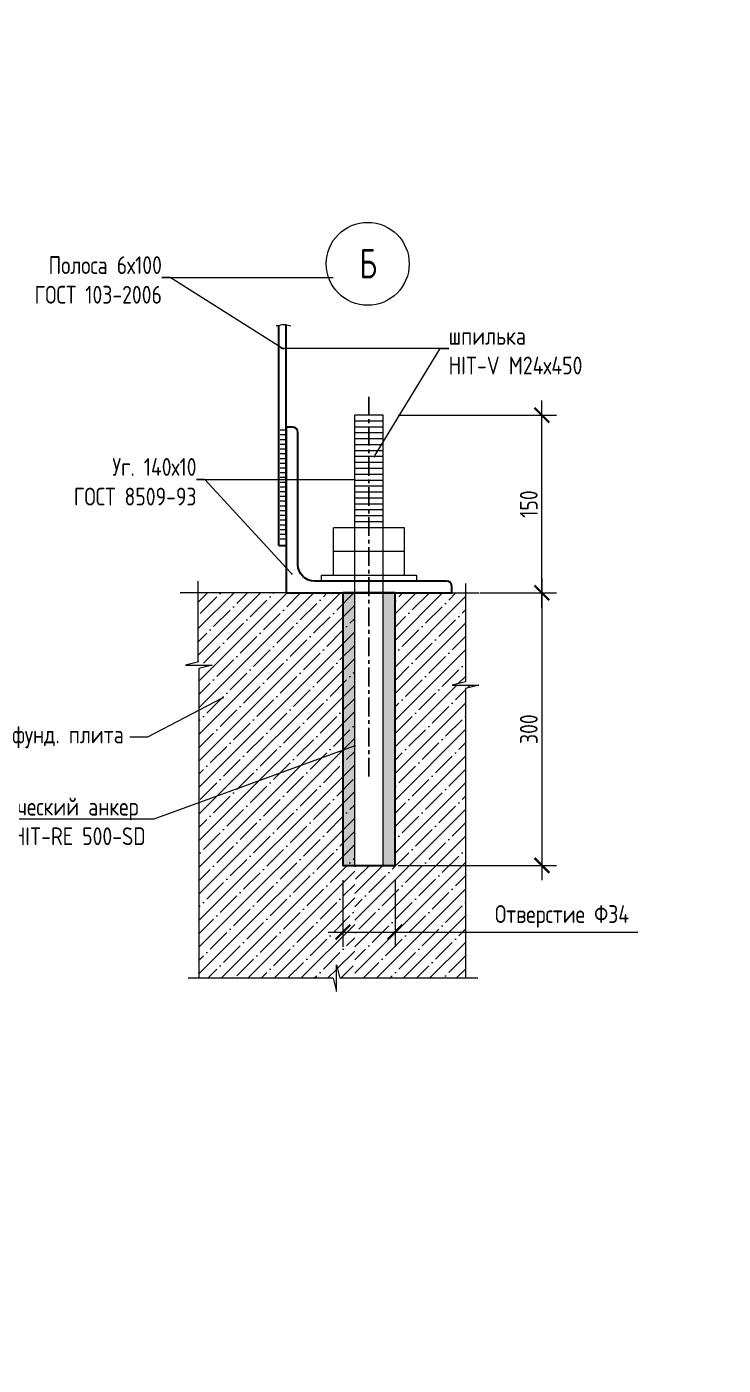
# Model space of a CAD drawing. Header units: millimetres. Extents: x 20530103 to 31271019, y 32092698 to 33532929.
# Drawn here: x 26284837 to 26296587, y 32992275 to 33014871 of the extents above; entities that cross this region are included whole.
import ezdxf
from ezdxf import colors
from ezdxf.entities.mleader import LeaderData, LeaderLine
from ezdxf.enums import TextEntityAlignment as Align
from ezdxf.math import Vec2, Vec3

# ---------------------------------------------------------------- set-up
doc = ezdxf.new("R2010")
doc.units = ezdxf.units.MM
doc.linetypes.add('осевая', pattern=[50.800000000000004, 31.75, -6.35, 6.35, -6.35])
doc.styles.add('GOST 2.304', font='GOST.TTF')
doc.dimstyles.new('м5', dxfattribs={"dimscale": 100, "dimtxt": 3, "dimasz": 2.5, "dimexe": 2.5, "dimexo": 2.5, "dimgap": 0.7, "dimtad": 1, "dimdec": 0, "dimlfac": 0.05, "dimtxsty": 'GOST 2.304', "dimblk": 'ARCHTICK', "dimcen": 2.5, "dimdle": 2.5, "dimclrd": 7, "dimclre": 7, "dimclrt": 256, "dimadec": 1, "dimazin": 0, "dimtfac": 1, "dimtdec": 0, "dimtmove": 0, "dimatfit": 3, "dimldrblk": 'NONE', "dimfxl": 1, "dimlwd": 20, "dimlwe": 20, "dimarcsym": 0})

# ---------------------------------------------------------------- blocks, each defined once
blk = doc.blocks.new('_None')
blk = doc.blocks.new('_Dot')
at = {"color": 0, "linetype": 'ByBlock', "lineweight": -2}
blk.add_line((-0.5, 0), (-1, 0), dxfattribs=at)
at = {"color": 0, "linetype": 'ByBlock', "const_width": 0.5}
blk.add_lwpolyline([(-0.25, 0, 1), (0.25, 0, 1)], format="xyb", close=True, dxfattribs=at)
blk = doc.blocks.new('_ArchTick')
at = {"color": 0, "linetype": 'ByBlock', "const_width": 0.15}
blk.add_lwpolyline([(-0.5, -0.5), (0.5, 0.5)], dxfattribs=at)
blk = doc.blocks.new('*D416')
at = {"color": 7, "linetype": 'Continuous', "lineweight": 20, "transparency": 16777216}
for p, q in [((26293526.89950261, 33005063.28624951), (26293526.89950261, 33008563.28624951)), ((26291100.23228453, 33008313.28624951), (26293776.89950261, 33008313.28624951)), ((26292488.29352792, 33005313.28624951), (26293776.89950261, 33005313.28624951))]:
    blk.add_line(p, q, dxfattribs=at)
at = {"color": 7, "linetype": 'Continuous', "lineweight": 20, "transparency": 16777216, "xscale": 250, "yscale": 250, "zscale": 250}
for p, rotation in [((26293526.89950261, 33008313.28624951), 90), ((26293526.89950261, 33005313.28624951), 270)]:
    blk.add_blockref('_ArchTick', p, dxfattribs=dict(at, rotation=rotation))
at = {"color": 7, "linetype": 'Continuous', "lineweight": 20, "transparency": 16777216, "insert": (26293306.8995026, 33006813.28624952), "char_height": 300, "attachment_point": 5, "rotation": 90, "style": 'GOST 2.304'}
blk.add_mtext('150', dxfattribs=at)
blk = doc.blocks.new('*D420')
at = {"color": 7, "linetype": 'Continuous', "lineweight": 20, "transparency": 16777216}
for p, q in [((26290170.24764636, 33000463.28624951), (26290170.24764636, 32999337.85354804)), ((26291050.24764636, 33000463.28624951), (26291050.24764636, 32999337.85354804)), ((26289920.24764636, 32999587.85354804), (26291050.24764636, 32999587.85354804)), ((26291050.24764636, 32999587.85354804), (26295148.72454415, 32999587.85354804))]:
    blk.add_line(p, q, dxfattribs=at)
at = {"color": 7, "linetype": 'Continuous', "lineweight": 20, "transparency": 16777216, "xscale": 250, "yscale": 250, "zscale": 250, "rotation": 180}
blk.add_blockref('_ArchTick', (26290170.24764636, 32999587.85354804), dxfattribs=at)
at = {"color": 7, "linetype": 'Continuous', "lineweight": 20, "transparency": 16777216, "xscale": 250, "yscale": 250, "zscale": 250}
blk.add_blockref('_ArchTick', (26291050.24764636, 32999587.85354804), dxfattribs=at)
at = {"color": 7, "linetype": 'Continuous', "lineweight": 20, "transparency": 16777216, "insert": (26293867.90311558, 32999850.60354804), "char_height": 300, "attachment_point": 5, "style": 'GOST 2.304'}
blk.add_mtext('Отверстие Ф34', dxfattribs=at)
blk = doc.blocks.new('*D373')
at = {"color": 7, "linetype": 'Continuous', "lineweight": 20, "transparency": 16777216}
for p, q in [((26293526.89950261, 33005563.28624951), (26293526.89950261, 33000463.28624951)), ((26293265.31812629, 33005313.28624951), (26293776.89950261, 33005313.28624951)), ((26291100.24764636, 33000713.28624951), (26293776.89950261, 33000713.28624951))]:
    blk.add_line(p, q, dxfattribs=at)
at = {"color": 7, "linetype": 'Continuous', "lineweight": 20, "transparency": 16777216, "xscale": 250, "yscale": 250, "zscale": 250}
for p, rotation in [((26293526.89950261, 33005313.28624951), 90), ((26293526.89950261, 33000713.28624951), 270)]:
    blk.add_blockref('_ArchTick', p, dxfattribs=dict(at, rotation=rotation))
at = {"color": 7, "linetype": 'Continuous', "lineweight": 20, "transparency": 16777216, "insert": (26293306.8995026, 33003013.28624952), "char_height": 300, "attachment_point": 5, "rotation": 90, "style": 'GOST 2.304'}
blk.add_mtext('300', dxfattribs=at)

msp = doc.modelspace()

# ---------------------------------------------------------------- hatches: boundary and pattern name
at = {"linetype": 'Continuous', "lineweight": 15}
h = msp.add_hatch(dxfattribs=at)
h.set_pattern_fill('ANSI35', scale=50)
h.set_pattern_definition([(45, (26256894.14581395, 33002610.66730998), (-224.5064030267288, 224.5064030267288), []), (45, (26257118.65231395, 33002610.66730998), (-224.5064030267288, 224.5064030267288), [396.875, -79.375, 0, -79.375])])
h.paths.add_polyline_path([(26287725.39101415, 33005313.28624951), (26289210.23228453, 33005313.28624951), (26290370.23228453, 33005313.28624951), (26290370.23228453, 32998808.3920939), (26290115.79050493, 32998808.3920939), (26290059.67719459, 32999033.3920939), (26290059.67719459, 32998583.3920939), (26290003.56388424, 32998808.3920939), (26287740.39101415, 32998808.3920939), (26287740.39101415, 33004036.42080863), (26287965.39101415, 33004092.53411897), (26287515.39101415, 33004092.53411897), (26287725.39101415, 33004144.90654196)])
edge = h.paths.add_edge_path(flags=16)
edge.add_arc((26288147.13747104, 33003544.17959574), 7.500000000171203, 27.64163112777307, 207.6416311277731)
edge.add_arc((26288147.13747104, 33003544.17959574), 7.500000000171203, 207.6416311277731, 387.6416311277731)
at = {"linetype": 'Continuous', "lineweight": 20}
h = msp.add_hatch(dxfattribs=at)
h.set_pattern_fill('AR-CONC')
h.set_pattern_definition([(49.99999999999999, (25449173.15442355, 33453574.65916517), (182.184668996004, -15.93908553890309), [19.05, -209.55]), (355, (25449173.15442355, 33453574.65916517), (-35.24342142496934, 191.0568452390351), [15.24, -167.64058417]), (100.4514447, (25449188.33643055, 33453573.33091167), (146.9412470903533, 175.1177519121951), [16.19000879999999, -178.0902445999999]), (46.18420000000002, (25449173.15442355, 33453625.45916517), (271.0790408921299, -42.04232793272715), [28.57499999999994, -314.324999999999]), (96.63555760999992, (25449195.74432355, 33453621.95566517), (237.404134051503, 247.4261245977215), [24.28502314, -267.13560816]), (351.1841511700001, (25449173.15442355, 33453625.45916517), (237.404134064977, 247.4261245855326), [22.85996707, -251.45973192]), (21, (25449198.55442355, 33453612.75916517), (151.6143912691325, -102.2651981870876), [19.05, -209.55]), (326.0000000000001, (25449198.55442355, 33453612.75916517), (61.80202834764707, 184.1879661223193), [15.24, -167.64]), (71.45144499999999, (25449211.18895615, 33453604.23706527), (213.4164192787161, 81.92276888590524), [16.1900088, -178.0899376]), (37.50000000000001, (25449173.15442355, 33453574.65916517), (3.088603250591817, 84.55503887315311), [0, -165.608, 0, -170.18, 0, -168.275]), (7.499999999999999, (25449173.15442355, 33453574.65916517), (66.81966251030575, 100.1805748181195), [0, -97.02799999999999, 0, -161.798, 0, -64.135]), (327.5, (25449116.51242355, 33453574.65916517), (135.5905951668714, -5.728743992673444), [0, -63.5, 0, -198.12, 0, -262.89]), (317.5, (25449091.11242355, 33453574.65916517), (148.129181386018, 25.42649103333303), [0, -82.55, 0, -131.572, 0, -186.69])])
edge = h.paths.add_edge_path()
edge.add_line((26290170.24764636, 33000713.28624951), (26290370.24764636, 33000713.28624951))
edge.add_line((26290370.24764636, 33000713.28624951), (26290370.24764636, 33005313.28624951))
edge.add_line((26290370.24764636, 33005313.28624951), (26290170.24764636, 33005313.28624951))
edge.add_line((26290170.24764636, 33005313.28624951), (26290170.24764636, 33002634.43510677))
edge.add_arc((26290170.24764636, 33002626.93510677), 7.500000000116415, -90, 90, ccw=False)
edge.add_line((26290170.24764636, 33002619.43510677), (26290170.24764636, 33000713.28624951))
edge = h.paths.add_edge_path()
edge.add_line((26290850.24764636, 33000713.28624951), (26291050.24764636, 33000713.28624951))
edge.add_line((26291050.24764636, 33000713.28624951), (26291050.24764636, 33002652.7571573))
edge.add_arc((26291050.24764636, 33002660.2571573), 7.5, 90, 270, ccw=False)
edge.add_line((26291050.24764636, 33002667.7571573), (26291050.24764636, 33005313.28624951))
edge.add_line((26291050.24764636, 33005313.28624951), (26290850.24764636, 33005313.28624951))
edge.add_line((26290850.24764636, 33005313.28624951), (26290850.24764636, 33000713.28624951))
at = {"linetype": 'Continuous', "lineweight": 15}
h = msp.add_hatch(dxfattribs=at)
h.set_pattern_fill('ANSI35', scale=50)
h.set_pattern_definition([(45, (26254801.08457056, 33002835.66730998), (-224.5064030267288, 224.5064030267288), []), (45, (26255025.59107056, 33002835.66730998), (-224.5064030267288, 224.5064030267288), [396.875, -79.375, 0, -79.375])])
h.paths.add_polyline_path([(26291050.24764636, 33000713.28624951), (26290370.23228453, 33000713.28624951), (26290370.23228453, 32998808.3920939), (26292238.29352792, 32998808.3920939), (26292238.29352792, 33003699.98153909), (26292463.29352792, 33003756.09484943), (26292013.29352792, 33003756.09484943), (26292238.29352792, 33003812.20815977), (26292238.29352792, 33005313.28624951), (26291050.24764636, 33005313.28624951)])

# ---------------------------------------------------------------- linework, layer by layer
at = {"color": 7, "linetype": 'Continuous', "lineweight": 30}
for p, q in [((26289210.23228453, 33006313.28624951), (26289210.23228453, 33009837.84867109)), ((26289090.23228453, 33006113.28624951), (26289090.23228453, 33009825.74443119)), ((26289090.23228453, 33006113.28624951), (26289210.23228453, 33006113.28624951))]:
    msp.add_line(p, q, dxfattribs=at)
at = {"color": 7, "linetype": 'осевая', "ltscale": 10}
msp.add_line((26290610.23228453, 33002211.50680363), (26290610.23228453, 33008664.19581585), dxfattribs=at)
at = {"color": 7, "linetype": 'Continuous', "lineweight": 20}
for p, q in [((26290370.23228453, 33000713.28624951), (26290370.23228453, 33008313.28624951)), ((26290850.23228453, 33008313.28624951), (26290370.23228453, 33008313.28624951)), ((26290850.23228453, 33000713.28624951), (26290850.23228453, 33008313.28624951)), ((26289210.23228453, 33008059.4186535), (26289110.23228453, 33008059.4186535)), ((26290850.23228453, 33008213.28624951), (26290370.23228453, 33008213.28624951)), ((26290850.23228453, 33008113.28624951), (26290370.23228453, 33008113.28624951)), ((26289210.23228453, 33007979.4186535), (26289110.23228453, 33007979.4186535)), ((26289210.23228453, 33007899.4186535), (26289110.23228453, 33007899.4186535)), ((26289210.23228453, 33007819.4186535), (26289110.23228453, 33007819.4186535)), ((26290850.23228453, 33008013.28624951), (26290370.23228453, 33008013.28624951)), ((26290850.23228453, 33007913.28624951), (26290370.23228453, 33007913.28624951)), ((26290850.23228453, 33007813.28624951), (26290370.23228453, 33007813.28624951)), ((26289210.23228453, 33007739.4186535), (26289110.23228453, 33007739.4186535)), ((26289210.23228453, 33007659.4186535), (26289110.23228453, 33007659.4186535)), ((26289210.23228453, 33007579.4186535), (26289110.23228453, 33007579.4186535)), ((26290850.23228453, 33007713.28624951), (26290370.23228453, 33007713.28624951)), ((26290850.23228453, 33007613.28624951), (26290370.23228453, 33007613.28624951)), ((26289210.23228453, 33007499.4186535), (26289110.23228453, 33007499.4186535)), ((26289210.23228453, 33007419.4186535), (26289110.23228453, 33007419.4186535)), ((26290850.23228453, 33007513.28624951), (26290370.23228453, 33007513.28624951)), ((26290850.23228453, 33007413.28624951), (26290370.23228453, 33007413.28624951)), ((26289210.23228453, 33007339.4186535), (26289110.23228453, 33007339.4186535)), ((26289210.23228453, 33007259.4186535), (26289110.23228453, 33007259.4186535)), ((26289210.23228453, 33007179.4186535), (26289110.23228453, 33007179.4186535)), ((26290850.23228453, 33007313.28624951), (26290370.23228453, 33007313.28624951)), ((26290850.23228453, 33007213.28624951), (26290370.23228453, 33007213.28624951)), ((26289210.23228453, 33007099.4186535), (26289110.23228453, 33007099.4186535)), ((26289210.23228453, 33007019.4186535), (26289110.23228453, 33007019.4186535)), ((26289210.23228453, 33006939.4186535), (26289110.23228453, 33006939.4186535)), ((26290850.23228453, 33007113.28624951), (26290370.23228453, 33007113.28624951)), ((26290850.23228453, 33007013.28624951), (26290370.23228453, 33007013.28624951)), ((26290850.23228453, 33006913.28624951), (26290370.23228453, 33006913.28624951)), ((26289210.23228453, 33006859.4186535), (26289110.23228453, 33006859.4186535)), ((26289210.23228453, 33006779.4186535), (26289110.23228453, 33006779.4186535)), ((26289210.23228453, 33006699.4186535), (26289110.23228453, 33006699.4186535)), ((26290850.23228453, 33006813.28624951), (26290370.23228453, 33006813.28624951)), ((26290850.23228453, 33006713.28624951), (26290370.23228453, 33006713.28624951)), ((26289210.23228453, 33006619.4186535), (26289110.23228453, 33006619.4186535)), ((26289210.23228453, 33006539.4186535), (26289110.23228453, 33006539.4186535)), ((26289210.23228453, 33006459.4186535), (26289110.23228453, 33006459.4186535)), ((26290850.23228453, 33006613.28624951), (26290370.23228453, 33006613.28624951)), ((26290850.23228453, 33006513.28624951), (26290370.23228453, 33006513.28624951)), ((26289210.23228453, 33006379.4186535), (26289110.23228453, 33006379.4186535)), ((26289210.23228453, 33006299.4186535), (26289110.23228453, 33006299.4186535)), ((26289210.23228453, 33006219.4186535), (26289110.23228453, 33006219.4186535)), ((26291210.23228453, 33006413.28624951), (26290010.23228453, 33006413.28624951)), ((26290010.23228453, 33006013.28624951), (26290010.23228453, 33006413.28624951)), ((26290850.23228453, 33006413.28624951), (26290370.23228453, 33006413.28624951)), ((26291210.23228453, 33006013.28624951), (26291210.23228453, 33006413.28624951)), ((26291210.23228453, 33006013.28624951), (26290010.23228453, 33006013.28624951)), ((26290010.23228453, 33005613.28624951), (26290010.23228453, 33006013.28624951)), ((26291210.23228453, 33005613.28624951), (26291210.23228453, 33006013.28624951)), ((26289210.23228453, 33005313.28624951), (26287422.46802059, 33005313.28624951)), ((26287725.39101415, 33005513.93179682), (26287725.39101415, 33004148.64742931)), ((26290850.23228453, 33005513.28624951), (26290370.23228453, 33005513.28624951)), ((26290850.23228453, 33005313.28624951), (26290370.23228453, 33005313.28624951)), ((26290710.23228453, 33005313.28624951), (26292467.46708432, 33005313.28624951)), ((26292238.29352792, 33005473.79323723), (26292238.29352792, 33003812.20815977)), ((26287740.39101415, 33004036.42080863), (26287740.39101415, 32998808.3920939)), ((26292238.29352792, 33003699.98153909), (26292238.29352792, 32998808.3920939)), ((26290003.56388424, 32998808.3920939), (26287558.06863854, 32998808.3920939)), ((26292449.05912995, 32998808.3920939), (26290115.79050493, 32998808.3920939))]:
    msp.add_line(p, q, dxfattribs=at)
at = {"color": 7, "lineweight": 30}
msp.add_lwpolyline([(26289210.23228453, 33008113.28624951), (26289210.23228453, 33005313.28624951), (26292010.23228453, 33005313.28624951), (26292010.23228453, 33005421.28624951, 0.414213562373095), (26291918.23228453, 33005513.28624951), (26289690.23228453, 33005513.28624951, -0.414213562373095), (26289410.23228453, 33005793.28624951), (26289410.23228453, 33008021.28624951, 0.414213562373095), (26289318.23228453, 33008113.28624951), (26289210.23228453, 33008113.28624951)], format="xyb", dxfattribs=at)
at = {"color": 7, "linetype": 'Continuous', "lineweight": 20}
msp.add_lwpolyline([(26291410.23228453, 33005613.28624951), (26291410.23228453, 33005513.28624951), (26289810.23228453, 33005513.28624951), (26289810.23228453, 33005613.28624951)], close=True, dxfattribs=at)
at = {"color": 251, "linetype": 'Continuous', "lineweight": 30}
msp.add_lwpolyline([(26291050.24764636, 33000713.28624951), (26291050.24764636, 33005313.28624951), (26290170.24764636, 33005313.28624951), (26290170.24764636, 33000713.28624951)], close=True, dxfattribs=at)
at = {"color": 7, "linetype": 'ByBlock', "lineweight": 20, "ltscale": 100}
for points in [[(26287740.39101415, 33004148.64742931), (26287515.39101415, 33004092.53411897), (26287965.39101415, 33004092.53411897), (26287740.39101415, 33004036.42080863)], [(26292238.29352792, 33003812.20815977), (26292013.29352792, 33003756.09484943), (26292463.29352792, 33003756.09484943), (26292238.29352792, 33003699.98153909)], [(26290003.56388424, 32998808.3920939), (26290059.67719459, 32998583.3920939), (26290059.67719459, 32999033.3920939), (26290115.79050493, 32998808.3920939)]]:
    msp.add_lwpolyline(points, dxfattribs=at)
at = {"color": 7, "linetype": 'Continuous', "lineweight": 20}
msp.add_circle((26290588.94267429, 33010868.9912844), 700, dxfattribs=at)
msp.add_spline([(26289289.87021654, 33009815.40590415), (26289204.96365142, 33009838.73005961), (26289138.20370547, 33009838.73005961), (26289064.96264632, 33009821.23694301), (26289041.62914547, 33009821.23694301)], degree=3, dxfattribs=at)

# ---------------------------------------------------------------- texts
at = {"color": 0, "lineweight": 20, "style": 'GOST 2.304', "width": 0.9}
msp.add_text('Б', height=500, dxfattribs=at).set_placement((26290599.23750103, 33010873.43453294), align=Align.MIDDLE_CENTER)

# ---------------------------------------------------------------- dimensions: what is measured, and where the dimension line sits
at = {"color": 7, "linetype": 'Continuous', "lineweight": 20}
for base, p1, p2, text, picture, middle in [((26293526.89950261, 33008313.28624951), (26292238.29352792, 33005313.28624951), (26290850.23228453, 33008313.28624951), '150', '*D416', (26293306.8995026, 33006813.28624952)), ((26293526.89950261, 33000713.28624951), (26293015.31812629, 33005313.28624951), (26290850.24764636, 33000713.28624951), '300', '*D373', (26293306.8995026, 33003013.28624952))]:
    dim = msp.add_linear_dim(base=base, p1=p1, p2=p2, angle=90, text=text, dimstyle='м5', override={"dimclrt": 7}, dxfattribs=at)
    dim.commit()
    dim.dimension.update_dxf_attribs({"geometry": picture, "text_midpoint": middle})
dim = msp.add_linear_dim(base=(26291050.24764636, 32999587.85354804), p1=(26290170.24764636, 33000713.28624951), p2=(26291050.24764636, 33000713.28624951), text='Отверстие Ф34', dimstyle='м5', override={"dimclrt": 7}, dxfattribs=at)
dim.commit()
dim.dimension.update_dxf_attribs({"geometry": '*D420', "text_midpoint": (26293867.90311558, 32999587.85354804), "dimtype": 160})

# ---------------------------------------------------------------- leaders
ml = msp.add_multileader_mtext('Standard', dxfattribs=at)
ml.set_content('{\\C0;Опорная юбка ёмкости}', color=84, style='GOST 2.304')
ml.set_leader_properties(linetype='Continuous', lineweight=20)
ml.set_arrow_properties(name='NONE')
ml.build(insert=Vec2(0, 0))
ml.multileader.update_dxf_attribs({"text_left_attachment_type": 6, "text_right_attachment_type": 6, "dogleg_length": 3, "arrow_head_size": 30, "scale": 100})
ctx = ml.context
ctx.base_point, ctx.scale, ctx.char_height, ctx.arrow_head_size, ctx.landing_gap_size, ctx.plane_origin = Vec3(26406631.77766521, 33014508.66112224), 100, 300, 30, 0, Vec3(26419639.1544691, 33017685.93246732)
ctx.left_attachment, ctx.right_attachment, ctx.text_align_type = 6, 6, 1
notes = []
notes.append((ctx, [(1, (1, 1, 0), (26406331.77766521, 33014508.66112224), (1, 0), 300, [(0, [(26404718.63332411, 33011728.85017421)], 0, [])])]))
ctx.mtext.insert, ctx.mtext.width, ctx.mtext.alignment, ctx.mtext.flow_direction = Vec3(26407799.52766521, 33014868.66112224), 2823.818146156147, 2, 5
ml = msp.add_multileader_mtext('Standard', dxfattribs=at)
ml.set_content('{\\C0;Опорная юбка ёмкости}', color=84, style='GOST 2.304')
ml.set_leader_properties(linetype='Continuous', lineweight=20)
ml.set_arrow_properties(name='NONE')
ml.build(insert=Vec2(0, 0))
ml.multileader.update_dxf_attribs({"text_left_attachment_type": 6, "text_right_attachment_type": 6, "dogleg_length": 3, "arrow_head_size": 30, "scale": 100})
ctx = ml.context
ctx.base_point, ctx.scale, ctx.char_height, ctx.arrow_head_size, ctx.landing_gap_size, ctx.plane_origin = Vec3(26217673.5249015, 33014341.81402034), 100, 300, 30, 0, Vec3(26230680.9017054, 33017519.08536542)
ctx.left_attachment, ctx.right_attachment, ctx.text_align_type = 6, 6, 1
notes.append((ctx, [(1, (1, 1, 0), (26217373.5249015, 33014341.81402034), (1, 0), 300, [(0, [(26215760.3805604, 33011562.00307231)], 0, [])])]))
ctx.mtext.insert, ctx.mtext.width, ctx.mtext.alignment, ctx.mtext.flow_direction = Vec3(26218841.2749015, 33014701.81402034), 2823.818146156147, 2, 5
ml = msp.add_multileader_mtext('Standard', dxfattribs=at)
ml.set_content('{\\C7;Полоса 6х100 \\PГОСТ 103-2006}', color=84, style='GOST 2.304')
ml.set_leader_properties(linetype='Continuous', lineweight=20)
ml.set_arrow_properties(name='DOT')
ml.build(insert=Vec2(0, 0))
ml.multileader.update_dxf_attribs({"text_left_attachment_type": 6, "text_right_attachment_type": 6, "dogleg_length": 3, "arrow_head_size": 30, "scale": 100})
ctx = ml.context
ctx.base_point, ctx.scale, ctx.char_height, ctx.arrow_head_size, ctx.landing_gap_size, ctx.plane_origin = Vec3(26284866.49320542, 33010637.01613634), 100, 300, 30, 0, Vec3(26280848.73759961, 33008762.80447061)
ctx.left_attachment, ctx.right_attachment, ctx.text_align_type = 6, 6, 2
notes.append((ctx, [(1, (1, 1, 0), (26287258.1443557, 33010637.01613634), (-1, 0), 141.6511502820067, [(0, [(26289162.45711582, 33009436.6186957)], 0, [])])]))
ctx.mtext.insert, ctx.mtext.alignment, ctx.mtext.flow_direction = Vec3(26287116.49320542, 33010997.01613634), 3, 5
ml = msp.add_multileader_mtext('Standard', dxfattribs=at)
ml.set_content('{\\C256;шпилька \\PHIT-V М24х450}', color=84, style='GOST 2.304')
ml.set_leader_properties(linetype='Continuous', lineweight=20)
ml.set_arrow_properties(name='DOT')
ml.build(insert=Vec2(0, 0))
ml.multileader.update_dxf_attribs({"text_left_attachment_type": 6, "text_right_attachment_type": 6, "dogleg_length": 1.416511502820067, "arrow_head_size": 30, "scale": 100})
ctx = ml.context
ctx.base_point, ctx.scale, ctx.char_height, ctx.arrow_head_size, ctx.landing_gap_size, ctx.plane_origin = Vec3(26291955.36219829, 33009441.65715751), 100, 300, 30, 0, Vec3(26287448.42285409, 33013255.02512208)
ctx.left_attachment, ctx.right_attachment = 6, 6
notes.append((ctx, [(0, (1, 1, 0), (26291813.71104801, 33009441.65715751), (1, 0), 141.6511502820067, [(0, [(26290701.26363209, 33007613.28624951)], 0, [])])]))
ctx.mtext.insert, ctx.mtext.flow_direction = Vec3(26291955.36219829, 33009801.65715751), 5
ml = msp.add_multileader_mtext('Standard', dxfattribs=at)
ml.set_content('{\\C7;Уг. 140х10 \\PГОСТ 8509-93}', color=84, style='GOST 2.304')
ml.set_leader_properties(linetype='Continuous', lineweight=20)
ml.set_arrow_properties(name='DOT')
ml.build(insert=Vec2(0, 0))
ml.multileader.update_dxf_attribs({"text_left_attachment_type": 6, "text_right_attachment_type": 6, "dogleg_length": 3, "arrow_head_size": 30, "scale": 100})
ctx = ml.context
ctx.base_point, ctx.scale, ctx.char_height, ctx.arrow_head_size, ctx.landing_gap_size, ctx.plane_origin = Vec3(26285600.45212211, 33007229.24059062), 100, 300, 30, 0, Vec3(26281745.03415914, 33009210.003501)
ctx.left_attachment, ctx.right_attachment, ctx.text_align_type = 6, 6, 2
notes.append((ctx, [(1, (1, 1, 0), (26287842.10327239, 33007229.24059062), (-1, 0), 141.6511502820067, [(0, [(26289307.48952051, 33005635.0074692)], 0, [])])]))
ctx.mtext.insert, ctx.mtext.alignment, ctx.mtext.flow_direction = Vec3(26287700.45212211, 33007589.24059062), 3, 5
ml = msp.add_multileader_mtext('Standard', dxfattribs=at)
ml.set_content('а\\P"лягушка"\\Pшаг не более 800х800', color=7, style='GOST 2.304')
ml.set_leader_properties(linetype='Continuous', lineweight=20)
ml.set_arrow_properties(name='NONE')
ml.build(insert=Vec2(0, 0))
ml.multileader.update_dxf_attribs({"text_left_attachment_type": 6, "text_right_attachment_type": 6, "dogleg_length": 3, "arrow_head_size": 30, "scale": 100})
ctx = ml.context
ctx.base_point, ctx.scale, ctx.char_height, ctx.arrow_head_size, ctx.landing_gap_size, ctx.plane_origin = Vec3(26348428.22258449, 33006002.10494713), 100, 300, 30, 0, Vec3(26353409.9882785, 33005580.42973007)
ctx.left_attachment, ctx.right_attachment, ctx.text_align_type = 6, 6, 1
notes.append((ctx, [(0, (1, 1, 0), (26348290.22258449, 33006002.10494713), (1, 0), 137.9999999962747, [(0, [(26348200.13683229, 33006002.10494714)], 0, [])])]))
ctx.mtext.insert, ctx.mtext.width, ctx.mtext.alignment, ctx.mtext.flow_direction = Vec3(26349539.41649681, 33006362.10494713), 2835.083475447726, 2, 5
ml = msp.add_multileader_mtext('Standard', dxfattribs=at)
ml.set_content('б\\Pхомут \\Pшаг 400', color=7, style='GOST 2.304')
ml.set_leader_properties(linetype='Continuous', lineweight=20)
ml.set_arrow_properties(name='NONE')
ml.build(insert=Vec2(0, 0))
ml.multileader.update_dxf_attribs({"text_left_attachment_type": 6, "text_right_attachment_type": 6, "dogleg_length": 3, "arrow_head_size": 30, "scale": 100})
ctx = ml.context
ctx.base_point, ctx.scale, ctx.char_height, ctx.arrow_head_size, ctx.landing_gap_size, ctx.plane_origin = Vec3(26407072.46203594, 33003607.35494243), 100, 300, 30, 0, Vec3(26412054.22772995, 33003185.67972536)
ctx.left_attachment, ctx.right_attachment, ctx.text_align_type = 6, 6, 1
notes.append((ctx, [(0, (1, 1, 0), (26406934.46203595, 33003607.35494243), (1, 0), 137.9999999962747, [(0, [(26406844.37628374, 33003607.35494243)], 0, [])])]))
ctx.mtext.insert, ctx.mtext.width, ctx.mtext.alignment, ctx.mtext.flow_direction = Vec3(26407667.189958, 33003967.35494243), 2835.083475447726, 2, 5
ml = msp.add_multileader_mtext('Standard', dxfattribs=at)
ml.set_content('б\\Pхомут \\Pшаг 400', color=7, style='GOST 2.304')
ml.set_leader_properties(linetype='Continuous', lineweight=20)
ml.set_arrow_properties(name='NONE')
ml.build(insert=Vec2(0, 0))
ml.multileader.update_dxf_attribs({"text_left_attachment_type": 6, "text_right_attachment_type": 6, "dogleg_length": 3, "arrow_head_size": 30, "scale": 100})
ctx = ml.context
ctx.base_point, ctx.scale, ctx.char_height, ctx.arrow_head_size, ctx.landing_gap_size, ctx.plane_origin = Vec3(26218114.20927224, 33003440.50784053), 100, 300, 30, 0, Vec3(26223095.97496625, 33003018.83262346)
ctx.left_attachment, ctx.right_attachment, ctx.text_align_type = 6, 6, 1
notes.append((ctx, [(0, (1, 1, 0), (26217976.20927224, 33003440.50784053), (1, 0), 137.9999999962747, [(0, [(26217886.12352004, 33003440.50784053)], 0, [])])]))
ctx.mtext.insert, ctx.mtext.width, ctx.mtext.alignment, ctx.mtext.flow_direction = Vec3(26218708.9371943, 33003800.50784053), 2835.083475447726, 2, 5
ml = msp.add_multileader_mtext('Standard', dxfattribs=at)
ml.set_content('{\\C7;фунд. плита}', color=84, style='GOST 2.304')
ml.set_leader_properties(linetype='Continuous', lineweight=20)
ml.set_arrow_properties(name='DOT')
ml.build(insert=Vec2(0, 0))
ml.multileader.update_dxf_attribs({"text_left_attachment_type": 2, "text_right_attachment_type": 2, "dogleg_length": 3, "arrow_head_size": 30, "scale": 100})
ctx = ml.context
ctx.base_point, ctx.scale, ctx.char_height, ctx.arrow_head_size, ctx.landing_gap_size, ctx.plane_origin = Vec3(26284539.88938956, 33002876.83943399), 100, 300, 30, 100, Vec3(26276977.45229391, 33006785.25651388)
ctx.left_attachment, ctx.right_attachment, ctx.text_align_type = 2, 2, 2
notes.append((ctx, [(1, (1, 1, 0), (26286872.88938956, 33002876.83943399), (-1, 0), 300, [(0, [(26288147.13747104, 33003544.17959574)], 0, [])])]))
ctx.mtext.insert, ctx.mtext.alignment, ctx.mtext.flow_direction = Vec3(26286472.88938956, 33003073.65923914), 3, 5
ml = msp.add_multileader_mtext('Standard', dxfattribs=at)
ml.set_content('{\\C256;Химический анкер\\PHILTI HIT-RE 500-SD}', color=7, style='GOST 2.304')
ml.set_leader_properties(linetype='Continuous', lineweight=20)
ml.set_arrow_properties(name='DOT')
ml.build(insert=Vec2(0, 0))
ml.multileader.update_dxf_attribs({"text_left_attachment_type": 6, "text_right_attachment_type": 6, "dogleg_length": 3, "arrow_head_size": 30, "scale": 100})
ctx = ml.context
ctx.base_point, ctx.scale, ctx.char_height, ctx.arrow_head_size, ctx.landing_gap_size, ctx.plane_origin = Vec3(26283860.18157429, 33001495.17049259), 100, 300, 30, 0, Vec3(26279079.74920071, 33001895.00329655)
ctx.left_attachment, ctx.right_attachment, ctx.text_align_type = 6, 6, 1
notes.append((ctx, [(1, (1, 1, 0), (26286980.61843886, 33001495.17049259), (-1, 0), 141.6511502820067, [(0, [(26290370.24764636, 33002729.93815885)], 0, [])])]))
ctx.mtext.insert, ctx.mtext.alignment, ctx.mtext.flow_direction = Vec3(26285280.20133513, 33001855.17049259), 2, 5
ml = msp.add_multileader_mtext('Standard', dxfattribs=at)
ml.set_content('{\\C7;б\\P(П-образ. хомут) шаг200 по периметру плиты}', color=84, style='GOST 2.304')
ml.set_leader_properties(linetype='Continuous', lineweight=20)
ml.set_arrow_properties(name='DOT')
ml.build(insert=Vec2(0, 0))
ml.multileader.update_dxf_attribs({"text_left_attachment_type": 6, "text_right_attachment_type": 6, "dogleg_length": 3, "arrow_head_size": 30, "scale": 100})
ctx = ml.context
ctx.base_point, ctx.scale, ctx.char_height, ctx.arrow_head_size, ctx.landing_gap_size, ctx.plane_origin = Vec3(26323683.03741338, 32999121.79115247), 100, 300, 30, 0, Vec3(26324728.03641584, 32999370.90887742)
ctx.left_attachment, ctx.right_attachment, ctx.text_align_type = 6, 6, 1
notes.append((ctx, [(1, (1, 1, 0), (26328009.53741338, 32999121.79115247), (-1, 0), 107, [(0, [(26329246.79108792, 32996145.2017495)], 0, [])])]))
ctx.mtext.insert, ctx.mtext.width, ctx.mtext.defined_height, ctx.mtext.alignment, ctx.mtext.flow_direction = Vec3(26325759.25296456, 32999506.11095762), 4423.082588657271, 2213.899996849879, 2, 5
ml = msp.add_multileader_mtext('Standard', dxfattribs=at)
ml.set_content('в\\P(П-образ. хомут) шаг200 по периметру плиты', color=7, style='GOST 2.304')
ml.set_leader_properties(linetype='Continuous', lineweight=20)
ml.set_arrow_properties(name='NONE')
ml.build(insert=Vec2(0, 0))
ml.multileader.update_dxf_attribs({"text_left_attachment_type": 6, "text_right_attachment_type": 6, "dogleg_length": 3, "arrow_head_size": 30, "scale": 100})
ctx = ml.context
ctx.base_point, ctx.scale, ctx.char_height, ctx.arrow_head_size, ctx.landing_gap_size, ctx.plane_origin = Vec3(26395117.50336676, 32992952.35494243), 100, 300, 30, 0, Vec3(26395322.56391196, 32992845.67972536)
ctx.left_attachment, ctx.right_attachment, ctx.text_align_type = 6, 6, 1
notes.append((ctx, [(0, (1, 1, 0), (26395010.50336676, 32992952.35494243), (1, 0), 107, [(0, [(26394536.78683133, 32996988.35494243)], 0, [])])]))
ctx.mtext.insert, ctx.mtext.width, ctx.mtext.alignment, ctx.mtext.flow_direction = Vec3(26396622.75336676, 32993336.67474758), 3276.040401450358, 2, 5
ml = msp.add_multileader_mtext('Standard', dxfattribs=at)
ml.set_content('в\\P(П-образ. хомут) шаг200 по периметру плиты', color=7, style='GOST 2.304')
ml.set_leader_properties(linetype='Continuous', lineweight=20)
ml.set_arrow_properties(name='NONE')
ml.build(insert=Vec2(0, 0))
ml.multileader.update_dxf_attribs({"text_left_attachment_type": 6, "text_right_attachment_type": 6, "dogleg_length": 3, "arrow_head_size": 30, "scale": 100})
ctx = ml.context
ctx.base_point, ctx.scale, ctx.char_height, ctx.arrow_head_size, ctx.landing_gap_size, ctx.plane_origin = Vec3(26206159.25060306, 32992785.50784053), 100, 300, 30, 0, Vec3(26206364.31114826, 32992678.83262346)
ctx.left_attachment, ctx.right_attachment, ctx.text_align_type = 6, 6, 1
notes.append((ctx, [(0, (1, 1, 0), (26206052.25060306, 32992785.50784053), (1, 0), 107, [(0, [(26205578.53406762, 32996821.50784053)], 0, [])])]))
ctx.mtext.insert, ctx.mtext.width, ctx.mtext.alignment, ctx.mtext.flow_direction = Vec3(26207664.50060306, 32993169.82764568), 3276.040401450358, 2, 5
ml = msp.add_multileader_mtext('Standard', dxfattribs=at)
ml.set_content('а\\P"лягушка"\\Pшаг не более 800х800', color=7, style='GOST 2.304')
ml.set_leader_properties(linetype='Continuous', lineweight=20)
ml.set_arrow_properties(name='NONE')
ml.build(insert=Vec2(0, 0))
ml.multileader.update_dxf_attribs({"text_left_attachment_type": 6, "text_right_attachment_type": 6, "dogleg_length": 3, "arrow_head_size": 30, "scale": 100})
ctx = ml.context
ctx.base_point, ctx.scale, ctx.char_height, ctx.arrow_head_size, ctx.landing_gap_size, ctx.plane_origin = Vec3(26345354.42891825, 32994187.85381703), 100, 300, 30, 0, Vec3(26323023.68046944, 32998875.62206514)
ctx.left_attachment, ctx.right_attachment, ctx.text_align_type = 6, 6, 1
notes.append((ctx, [(1, (1, 1, 0), (26345216.42891826, 32994187.85381703), (1, 0), 137.9999999962747, [(0, [(26342469.0131769, 32996145.2017495)], 0, [])])]))
ctx.mtext.insert, ctx.mtext.width, ctx.mtext.alignment, ctx.mtext.flow_direction = Vec3(26346465.62283057, 32994547.85381703), 2835.083475447726, 2, 5
ml = msp.add_multileader_mtext('Standard', dxfattribs=at)
ml.set_content('а\\P"лягушка"\\Pшаг не более 800х800', color=7, style='GOST 2.304')
ml.set_leader_properties(linetype='Continuous', lineweight=20)
ml.set_arrow_properties(name='NONE')
ml.build(insert=Vec2(0, 0))
ml.multileader.update_dxf_attribs({"text_left_attachment_type": 6, "text_right_attachment_type": 6, "dogleg_length": 3, "arrow_head_size": 30, "scale": 100})
ctx = ml.context
ctx.base_point, ctx.scale, ctx.char_height, ctx.arrow_head_size, ctx.landing_gap_size, ctx.plane_origin = Vec3(26409288.46203594, 32995357.35494243), 100, 300, 30, 0, Vec3(26414270.22772995, 32994935.67972536)
ctx.left_attachment, ctx.right_attachment, ctx.text_align_type = 6, 6, 1
notes.append((ctx, [(0, (1, 1, 0), (26409150.46203595, 32995357.35494243), (1, 0), 137.9999999962747, [(0, [(26409060.37628374, 32995357.35494243)], 0, [])])]))
ctx.mtext.insert, ctx.mtext.width, ctx.mtext.alignment, ctx.mtext.flow_direction = Vec3(26410399.65594826, 32995717.35494243), 2835.083475447726, 2, 5
ml = msp.add_multileader_mtext('Standard', dxfattribs=at)
ml.set_content('а\\P"лягушка"\\Pшаг не более 800х800', color=7, style='GOST 2.304')
ml.set_leader_properties(linetype='Continuous', lineweight=20)
ml.set_arrow_properties(name='NONE')
ml.build(insert=Vec2(0, 0))
ml.multileader.update_dxf_attribs({"text_left_attachment_type": 6, "text_right_attachment_type": 6, "dogleg_length": 3, "arrow_head_size": 30, "scale": 100})
ctx = ml.context
ctx.base_point, ctx.scale, ctx.char_height, ctx.arrow_head_size, ctx.landing_gap_size, ctx.plane_origin = Vec3(26220330.20927224, 32995190.50784053), 100, 300, 30, 0, Vec3(26225311.97496625, 32994768.83262346)
ctx.left_attachment, ctx.right_attachment, ctx.text_align_type = 6, 6, 1
notes.append((ctx, [(0, (1, 1, 0), (26220192.20927224, 32995190.50784053), (1, 0), 137.9999999962747, [(0, [(26220102.12352004, 32995190.50784053)], 0, [])])]))
ctx.mtext.insert, ctx.mtext.width, ctx.mtext.alignment, ctx.mtext.flow_direction = Vec3(26221441.40318456, 32995550.50784053), 2835.083475447726, 2, 5
for ctx, leaders in notes:
    for number, flags, end, landing, length, lines in leaders:
        leader = LeaderData()
        leader.index, (leader.has_last_leader_line, leader.has_dogleg_vector, leader.attachment_direction) = number, flags
        leader.last_leader_point, leader.dogleg_vector, leader.dogleg_length = Vec3(end), Vec3(landing), length
        for number, points, colour, breaks in lines:
            line = LeaderLine()
            line.index, line.vertices, line.color, line.breaks = number, Vec3.list(points), colors.encode_raw_color(colour), breaks
            leader.lines.append(line)
        ctx.leaders.append(leader)

doc.saveas('drawing.dxf')
